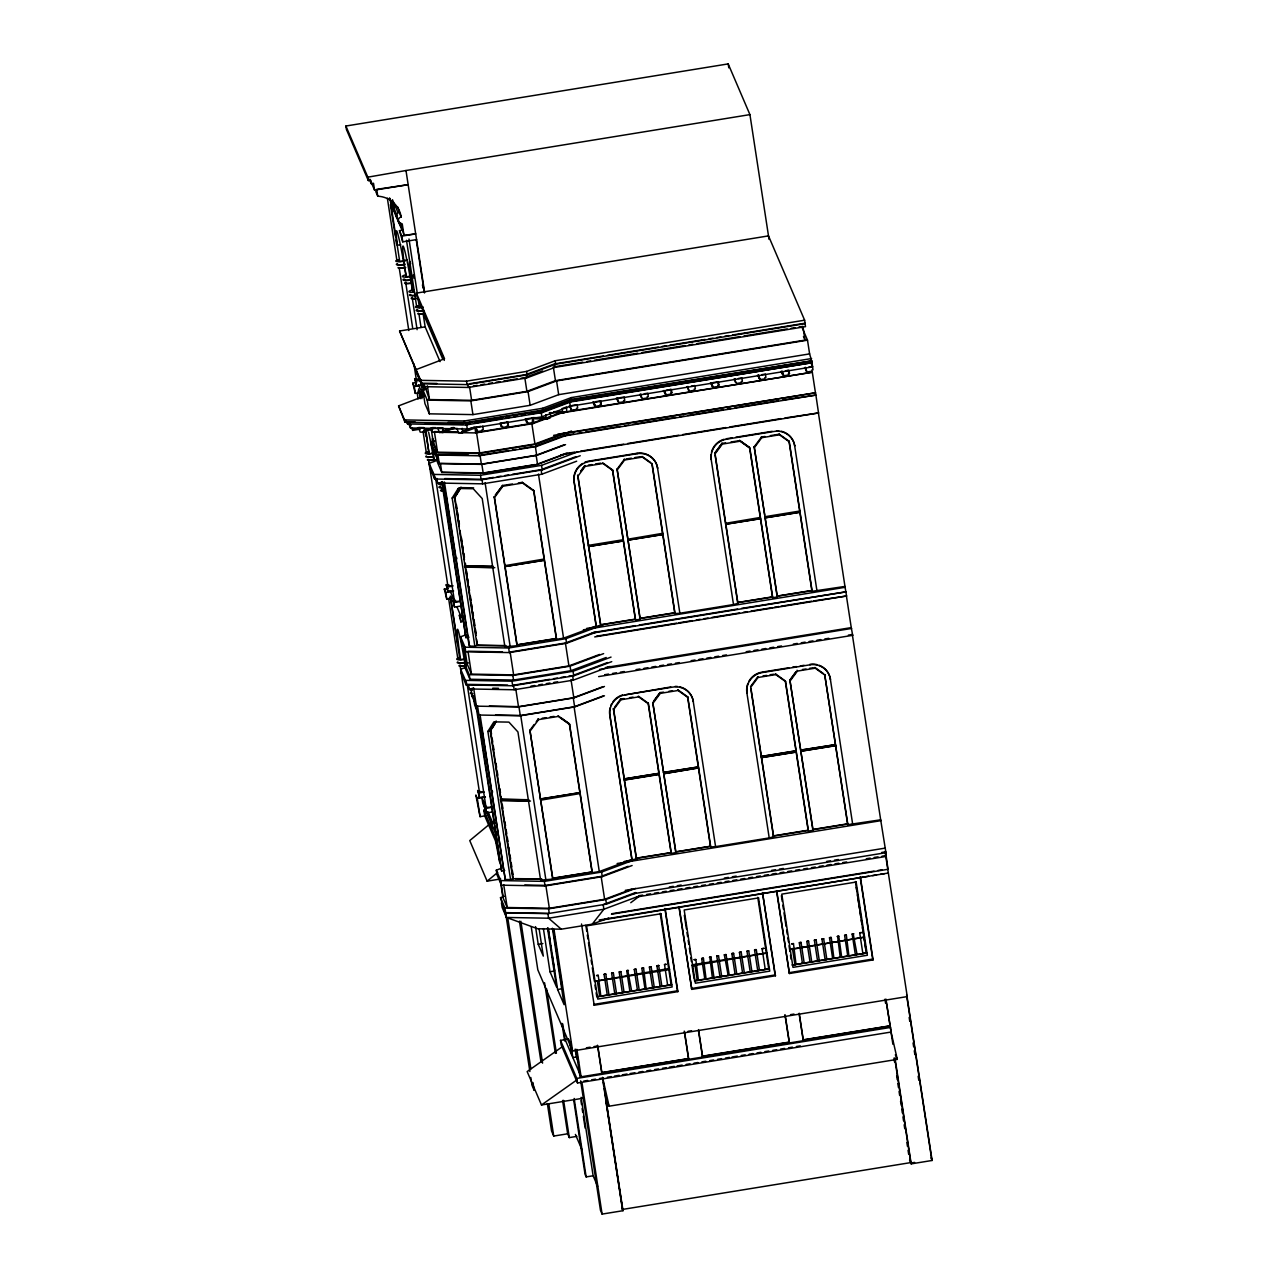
<?xml version="1.0" encoding="UTF-8"?>
<svg xmlns="http://www.w3.org/2000/svg" width="1278" height="1278" viewBox="0 0 1278 1278"><rect width="100%" height="100%" fill="white"/><g stroke="black" fill="none" stroke-linecap="round" stroke-linejoin="round"><path stroke-width="1.5" d="M598.232 975.37L596.506 975.593L598.248 975.322L600.82 996.169L599.67 996.153L597.385 981.312M607.258 995.003L604.063 974.379L604.861 974.076L605.804 974.092L608.951 994.683L607.226 994.923L608.951 994.683M611.619 973.149L613.36 972.862L616.507 993.453L615.708 993.757L614.766 993.741L611.619 973.149L613.36 972.862M622.322 992.511L619.159 971.919L619.974 971.615L620.9 971.631L624.063 992.223L622.402 992.415L624.063 992.223M614.766 993.741L616.507 993.453M629.878 991.233L626.715 970.689L627.754 970.353L631.62 990.993L629.878 991.233L631.62 990.993M628.456 970.449L626.715 970.689M634.271 969.459L636.013 969.187L639.16 989.779L638.361 990.067L637.434 990.003L634.271 969.459L636.013 969.187M641.875 968.277L643.569 967.957L646.141 988.805L644.991 988.789L641.828 968.229L643.569 967.957M639.16 989.811L637.466 990.099M649.432 967.047L651.125 966.727L654.272 987.319L653.473 987.622L652.547 987.559L649.384 967.015L651.125 966.727M656.924 965.785L658.665 965.497L656.924 965.785L660.087 986.376L661.014 986.392L661.828 986.089L658.665 965.497M664.48 964.555L666.221 964.267L664.528 964.586L667.627 985.146L669.225 984.795M695.839 959.506L694.13 959.698L695.839 959.506L698.427 980.306L697.261 980.338L694.992 965.465M706.558 978.82L704.817 979.108L701.67 958.516L702.469 958.212L703.411 958.228L706.063 978.756M697.261 980.338L699.002 980.05M703.411 958.228L701.718 958.548M714.035 977.686L712.373 977.878L709.801 957.03L710.967 956.998L713.971 977.526M710.967 956.998L709.37 957.35M716.766 956.056L718.524 955.768L721.671 976.36L720.856 976.664L719.929 976.6L716.766 956.056L718.524 955.768M724.322 954.826L726.064 954.554L729.227 975.146L728.188 975.465L724.322 954.826L726.064 954.586M735.074 974.235L731.879 953.596L732.677 953.308L733.62 953.324L736.767 973.916L735.042 974.155L736.767 973.916M739.435 952.382L741.176 952.094L744.323 972.686L743.524 972.989L742.582 972.973L739.435 952.382L741.176 952.094M747.039 951.183L748.732 950.864L751.879 971.456L751.081 971.759L750.154 971.695L746.991 951.151L748.716 950.912M742.582 972.973L744.323 972.686M757.694 970.465L754.531 949.921L755.346 949.618L756.288 949.634L759.436 970.226L757.694 970.465L759.436 970.226M756.272 949.682L754.691 949.985M762.087 948.691L763.829 948.404L762.087 948.691L765.234 969.283L766.992 968.996L765.25 969.235M793.462 943.595L791.737 943.835L793.462 943.595L796.034 964.443L794.916 964.507L792.424 948.452M799.421 942.717L801.018 942.365L804.166 962.957L803.367 963.261L802.424 963.245L799.277 942.653L801.002 942.413M794.868 964.475L796.609 964.187M810.028 962.046L806.833 941.423L807.632 941.119L808.575 941.135L811.722 961.727L809.996 961.967L811.722 961.727M802.424 963.245L804.166 962.957M814.374 940.193L816.131 939.905L819.278 960.497L818.463 960.8L817.537 960.784L814.374 940.193L816.115 939.953M821.978 939.01L823.671 938.691L826.834 959.283L826.019 959.57L825.093 959.522L821.93 938.963L823.671 938.723M817.537 960.784L819.278 960.497M834.374 958.053L832.633 958.34L829.486 937.748L830.285 937.445L831.227 937.461L833.879 957.989M831.211 937.509L829.534 937.78M826.818 959.331L825.173 959.458M841.851 956.918L840.189 957.11L837.617 936.263L838.783 936.231L841.627 956.759M838.783 936.231L837.09 936.55M844.742 935.352L846.34 935.001L848.911 955.848L847.745 955.88L844.598 935.288L846.34 935.001M855.349 954.682L852.138 934.058L853.177 933.723L857.043 954.362L855.669 954.442M859.695 932.828L861.436 932.541L859.695 932.828L862.842 953.42L864.599 953.148L862.842 953.42M469.026 637.179L465.927 637.674L442.523 481.598L446.326 496.679L468.994 644.847L469.537 646.109L474.857 646.205L452.172 498.037L458.211 488.468L461.23 487.333M460.863 487.477L454.824 497.046L459.329 526.472M460.224 488.931L455.208 496.902L452.172 498.037M504.73 870.558L501.631 871.053L478.244 714.977L482.03 730.058L505.257 879.488L510.561 879.583L487.892 731.415L493.915 721.846L508.932 722.118L517.941 731.959L540.61 880.127L552.895 879.088L529.859 730.073M496.184 721L490.161 730.569L500.672 799.229L528.836 799.74M495.56 722.453L490.544 730.425L513.213 878.593M491.918 728.684L494.937 723.907M512.462 483.995L502.558 485.496L495.241 495.385L502.605 485.608M458.211 488.468L473.227 488.739L482.221 498.58L504.89 646.748L517.191 645.709L494.506 497.541L502.877 486.231L522.59 483.036L533.932 491.135L556.601 639.304L563.566 638.169L596.538 625.869M580.739 471.215L584.877 465.655L580.787 471.326M582.528 463.499A18.036 17.7 -23.2 0 0 574.03 481.455L596.203 626.396L600.852 625.645L577.976 476.135L585.18 466.39L602.976 463.499L612.737 470.48L635.613 619.99L640.262 619.239L617.034 468.882M624.335 459.345L617.114 469.09L639.99 618.6M617.386 469.729L624.607 459.984L642.387 457.093L652.163 464.074L675.04 613.584L679.864 613.248L733.492 604.542L711.143 459.185A18.036 17.7 -23.2 0 1 711.047 454.553M714.769 453.115L721.99 443.37L725.584 442.891M714.817 453.211L722.022 443.466M754.148 446.597L777.391 596.954L772.743 597.705L749.851 448.195L740.09 441.214L722.31 444.105L715.089 453.85L737.965 603.36L733.492 604.542M534.092 724.53L529.955 730.281L552.623 878.449L592.034 872.043L569.317 723.779L561.218 717.98M536.233 721.798L538.278 718.875M530.226 730.92L538.597 719.61L558.294 716.415L569.637 724.514L592.305 872.682L599.286 871.548L632.243 859.247M754.228 446.805L761.448 437.06M754.499 447.444L761.72 437.699L779.5 434.808L789.277 441.789L812.153 591.299L844.966 586.426L846.547 595.995L594.701 636.923M614.446 707.485L620.581 699.034L624.175 698.555M610.069 707.916A18.036 17.7 -23.2 0 0 609.734 714.833L631.923 859.774L636.556 859.024L613.68 709.514L620.9 699.769L638.68 696.877L648.457 703.859L671.333 853.369L675.982 852.618L652.739 702.261L663.761 773.717L698.443 767.854M653.809 700.967L659.991 692.628L663.601 692.149M653.857 701.079L660.039 692.724M653.106 703.108L660.311 693.363L678.091 690.471L687.868 697.453L710.744 846.963L715.584 846.627L769.212 837.921L746.847 692.564A18.036 17.7 -23.2 0 1 747.902 683.41M750.521 686.59L757.742 676.845M789.852 679.976L813.096 830.333L808.447 831.083L785.571 681.573L775.794 674.592L758.014 677.484L750.793 687.229L773.685 836.739L769.212 837.921M789.9 680.088L796.082 671.733L789.948 680.184L812.824 829.694L847.602 824.054L824.677 674.433L847.873 824.677L880.67 819.805L885.942 852.682L633.84 893.641M790.219 680.823L797.424 671.078L815.22 668.186L824.981 675.167M501.455 902.827L502.142 907.396L506.455 917.46L537.687 928.771L561.282 929.186L592.225 924.17L603.887 909.233L639.927 895.766L630.757 902.715M489.362 824.342L469.745 840.589L487.126 881.165L500.688 878.96M487.126 881.165L497.701 872.411M605.788 974.14L604.063 974.379M620.82 971.727L619.319 971.983M599.701 996.233L601.395 995.913M645.023 988.868L646.716 988.549M652.579 987.638L654.272 987.319M733.604 953.372L731.879 953.596M750.186 971.775L751.736 971.392M808.559 941.183L806.833 941.423M853.88 933.819L852.138 934.058M562.624 1046.49L527.159 1071.587L541.473 1104.975L583.311 1098.185M541.473 1104.975L576.937 1079.878M406.069 420.526L407.538 423.945L465.815 424.983L542.287 412.57L570.819 401.915L812.121 362.696L809.613 353.894L558.678 394.662L530.146 405.318L472.94 414.615L429.328 413.832L424.935 403.608L422.842 389.886L426.405 388.528M447.987 422.379L465.464 422.699L541.936 410.27L570.467 399.615L811.961 360.827L571.617 399.886L543.086 410.542L464.697 423.274L404.934 422.203L398.576 405.877L425.254 395.717M440.063 361.642L425.143 326.849L399.583 331.002L420.702 380.349L466.518 381.163L526.616 371.403L555.147 360.747L804.629 320.203L805.156 323.638L555.674 364.182L527.143 374.837L467.045 384.598L421.229 383.783L416.612 373.032L416.101 369.598L444.552 358.767L416.404 293.093L768.493 235.887L804.629 320.203M469.761 383.704L525.993 374.566L554.524 363.911L603.44 355.971M526.584 376.93L542.639 370.939M422.523 383.192L424.008 386.659L468.339 387.458L526.52 378L555.051 367.345L805.507 326.641L804.98 323.222L732.582 334.98M424.631 385.748L429.472 399.551L471.614 400.318L526.903 391.324L555.435 380.668L805.012 340.124L802.904 326.385L798.974 327.024M422.842 389.886L427.219 400.11L470.831 400.893L528.054 391.595L556.585 380.94L807.504 340.172L809.613 353.894M423.561 431.021L424.44 431.037L423.913 427.619L418.609 427.523L420.19 432.108L423.737 432.172L423.561 431.021L432.22 427.795M424.44 431.037L433.098 427.81M423.737 432.172L435.862 427.651L432.315 427.587M439.344 432.459L442.875 432.523L443.067 427.954L437.747 427.858L439.344 432.459L446.262 429.871M442.699 431.373L453.099 427.491M443.594 431.389L453.978 427.507M442.875 432.523L455 427.986L451.454 427.922M565.547 444.632L536.712 455.399L481.423 464.377L439.281 463.626L431.165 444.616L430.814 442.332L434.552 440.942M462.029 432.859L461.853 431.724L473.978 427.187L474.154 428.338L462.029 432.859L458.482 432.795L456.901 428.21M461.853 431.724L474.857 427.203L477.652 431.549L482.301 430.782L482.125 429.648L483.276 429.456L482.764 426.021M398.576 405.877L404.583 419.919L464.345 420.989L542.735 408.257L571.266 397.602L811.61 358.543M542.926 411.628L569.668 401.643L812.121 362.696M532.367 421.484L533.517 421.293L532.83 417.618L547 417.874L547.176 419.024L533.006 418.769L532.83 417.618M408.337 422.954L410.494 427.97L467.301 428.993L541.84 416.868L570.371 406.212L812.648 366.85L811.083 363.208M544.428 418.657L531.808 423.369L534.955 443.961L479.665 452.939L437.523 452.188L433.226 442.124M532.079 417.906L547 417.874M548.022 417.299L563.374 411.772L563.55 412.906L549.38 412.65M430.638 428.673L432.124 432.14L475.736 432.922L532.942 423.625L562.783 412.49M547.176 419.024L550.211 417.89L550.035 416.756M563.55 412.906L566.585 411.772L566.649 406.915L562.096 408.609L562.624 412.043L553.757 411.883M580.244 455.735L542.239 469.921L481.183 479.841L434.632 479.01L429.871 467.908L429.168 463.323L438.226 459.952M534.955 443.961L563.79 433.178M430.814 442.332L435.287 452.731L478.883 453.514L536.105 444.217L571.538 430.99M564.141 435.478L535.306 446.246L536.712 455.399M435.287 452.731L435.622 455.016L479.234 455.799L536.456 446.517L566.298 435.367M567.368 453.275L537.543 464.409L483.212 473.243L441.805 472.493L440.399 463.339L481.806 464.09L536.137 455.256L564.093 444.824M536.968 464.281L566.266 453.339M429.168 463.323L433.929 474.426L480.48 475.272L541.537 465.352L577.736 451.837M542.926 468.978L575.979 456.629M434.504 475.863L437.587 483.036L482.653 483.835L541.792 474.234L576.682 461.198M494.794 567.672L464.761 567.128L464.585 565.994L465.336 565.707L476.007 635.422M596.395 632.131L566.553 643.281L509.347 652.579L465.735 651.796L461.278 641.396L460.575 636.811L466.182 634.719M474.857 646.205L477.876 645.071M606.203 657.499L570.755 670.742L513.548 680.04L469.937 679.257L465.48 668.841L464.777 664.272L468.515 662.883M611.747 661.653L573.742 675.838L512.686 685.775L466.151 684.928L461.39 673.826L460.687 669.257L466.119 667.228M460.575 636.811L465.032 647.211L508.644 647.994L565.866 638.696L603.168 624.766M599.558 654.448L568.918 665.902L513.628 674.88L510.13 652.004L565.419 643.01L594.254 632.243M464.777 664.272L469.234 674.672L512.845 675.455L570.068 666.157L603.631 653.617M460.687 669.257L465.448 680.359L511.983 681.19L573.055 671.269L611.044 657.084M574.445 674.896L607.497 662.547M465.256 679.992L469.09 688.954L514.171 689.769L573.311 680.152L610.021 666.445M489.346 706.095L518.916 706.622L573.247 697.788L603.072 686.653M470.959 688.778L472.077 696.095L476.39 706.159L518.533 706.91L573.822 697.932L604.462 686.478M487.892 731.415L490.928 730.281L491.519 734.179M495.529 715.025L520.721 715.488L574.078 706.814L603.376 695.871M473.275 695.999L474.681 705.152L478.915 715.025L520.322 715.776L574.653 706.942L604.478 695.807M530.514 801.05L500.465 800.507L501.056 799.085M632.115 865.51L602.273 876.66L545.067 885.958L501.455 885.175L496.998 874.775L496.295 870.19L501.887 868.097M510.561 879.583L513.596 878.449M635.629 892.539L603.184 904.648L603.887 909.233L548.597 918.211L506.455 917.46L500.497 897.651L504.219 896.261M496.295 870.19L500.752 880.59L544.364 881.373L601.571 872.075L638.872 858.145M602.928 875.718L628.169 866.292M499.97 878.385L502.893 897.444L507.206 907.508L549.348 908.259L604.622 899.281L631.667 889.168M500.497 897.651L504.954 908.051L548.566 908.834L605.772 899.536L635.613 888.402M505.753 912.875L547.895 913.626L606.475 904.121L636.316 892.971M592.225 924.17L608.743 918.003M418.289 390.301L419.583 391.787L420.478 397.57M402.985 230.056L399.487 230.631L401.851 236.126L415.797 233.858L403.992 235.328L402.235 223.874A3.53 3.467 -23.2 0 1 398.225 221.014A3.53 3.467 -23.2 0 1 401.196 217.02A25.304 24.825 -23.2 0 0 377.761 196.205L376.706 189.336L408.257 184.655L374.566 190.134L373.511 183.281L371.195 183.649L370.668 180.214L368.336 180.597L346.418 129.461L345.891 126.027L728.188 63.9L749.93 114.621L769.021 239.321M424.663 292.63L405.989 170.517L749.93 114.621M345.891 126.027L367.824 177.163L405.989 170.517M391.787 201.908L390.621 202.1L401.611 227.74M392.138 204.192L390.972 204.384L401.963 230.024M399.487 230.631L402.73 241.846L416.66 239.577M400.717 244.689L397.218 245.248L396.26 235.136A44.794 2.141 80.8 0 1 402.442 255.552L406.244 276.799L411.484 275.952M406.244 276.799L403.752 260.456L407.235 259.897M404.95 260.744L399.726 261.591L390.03 198.601M422.954 307.087L419.472 307.663L417.874 297.63M421.98 384.822L416.404 385.732L414.615 378.623L415.701 381.148L421.277 380.253M421.117 392.458L415.302 393.4L412.81 383.144L416.676 382.521M412.81 383.144L414.264 386.531L421.996 385.269M607.354 355.332L658.234 347.057M662.148 346.434L666.046 345.795M669.96 345.156L705.184 339.437M709.098 338.798L713.012 338.159M716.926 337.52L720.84 336.881M724.754 336.258L728.668 335.619M582.816 362.153L553.326 366.946L555.435 380.668M586.746 361.514L590.676 360.875M594.605 360.236L637.834 353.207M641.764 352.584L684.992 345.555M688.922 344.916L692.852 344.277M696.782 343.638L740.026 336.609M743.956 335.97L787.184 328.941M791.114 328.302L795.044 327.663M473.323 385.972L477.141 385.349M480.959 384.726L484.761 384.103M488.579 383.496L492.397 382.873M496.199 382.25L500.017 381.627M503.836 381.004L517.175 378.847M520.993 378.224L524.795 377.601L526.903 391.324M420.015 428.018L412.666 429.44M420.095 428.242L412.379 429.536L412.746 430.382L420.19 429.168M571.937 405.509L577.161 404.663L577.688 408.097L576.522 408.289L576.697 409.423L572.049 410.174L569.269 405.845M595.468 401.691L600.692 400.845L601.219 404.263L600.053 404.455L600.229 405.605L595.58 406.356L594.142 402.969M618.999 397.857L624.223 397.011L624.75 400.445L623.584 400.637L623.76 401.787L619.111 402.538L616.331 398.193L617.498 398.017L617.657 399.151M641.013 394.183L639.863 394.375L642.642 398.704L647.291 397.953L647.115 396.819L648.281 396.627L647.754 393.193L644.272 393.752M666.062 390.221L671.285 389.375L671.813 392.793L670.646 392.985L670.822 394.135L666.173 394.886L664.72 391.499M691.334 386.116L694.817 385.541L695.344 388.975L694.178 389.167L694.353 390.301L689.705 391.068L686.909 386.723L688.075 386.531L688.251 387.681M711.606 382.713L710.44 382.905L713.236 387.234L717.885 386.483L717.709 385.349L718.875 385.157L718.348 381.723L713.108 382.569M738.38 378.464L741.879 377.905L742.39 381.323L741.24 381.515L741.416 382.665L736.767 383.416L733.971 379.087L735.138 378.895L735.313 380.029M758.669 375.061L757.503 375.253L760.298 379.598L764.947 378.831L764.771 377.697L765.921 377.505L765.394 374.071L761.912 374.646M785.443 370.812L788.925 370.253L789.453 373.687L788.302 373.863L788.462 375.013L783.829 375.764L782.2 371.243L781.034 371.435L783.829 375.764M805.731 367.425L804.565 367.617L807.345 371.946L811.993 371.195L811.818 370.045L812.984 369.853L811.945 362.265M808.974 366.994L812.457 366.419M470.528 423.769L466.598 424.408L467.301 428.993M474.442 423.13L501.919 418.673M505.832 418.034L509.762 417.395M513.676 416.756L517.606 416.117M521.52 415.478L525.45 414.855M529.38 414.216L541.137 412.299L541.84 416.868M592.8 402.027L595.58 406.356M663.394 390.557L666.173 394.886M560.387 412.698L812.409 372.202L558.342 413.481M481.007 426.309L475.783 427.156L476.311 430.59M501.423 426.501L502.589 426.309L502.765 427.459L507.414 426.708L507.238 425.558L508.404 425.366L507.877 421.948L500.912 423.066L501.423 426.501L499.986 423.13M533.517 421.293L532.99 417.858L525.098 419.04L527.894 423.385L532.543 422.619M529.891 423.673L476.518 432.347L479.665 452.939M432.619 453.211L429.136 453.786A37.717 1.805 80.8 0 1 426.021 429.871M557.639 434.248L815.556 392.793L818.527 412.954L560.802 454.84M553.63 435.351L815.556 392.793M563.902 435.574L573.726 433.977M577.672 433.338L581.602 432.699M585.532 432.06L620.948 426.309M624.894 425.67L628.824 425.031M632.754 424.392L676.046 417.347M679.976 416.708L683.906 416.069M687.852 415.43L723.268 409.679M727.198 409.04L731.128 408.401M735.074 407.762L778.35 400.733M782.28 400.094L815.907 395.078L563.822 436.038M508.612 450.575L480.017 455.224L481.423 464.377M512.43 449.968L516.248 449.345M520.05 448.722L533.405 446.549M564.812 453.738L574.637 452.14M580.531 451.182L623.776 444.153M627.706 443.514L678.81 435.207M682.74 434.568L725.984 427.555M729.914 426.916L781.002 418.609M784.948 417.97L818.527 412.954M535.051 464.585L483.595 472.956L442.923 472.221M584.621 462.396A18.036 17.7 -23.2 0 1 589.126 461.054L637.035 453.275A18.036 17.7 -23.2 0 1 657.515 467.892L657.691 468.323A18.036 17.7 -23.2 0 0 637.227 453.69L637.035 453.275M726.255 438.769L731.99 437.843M735.824 437.22L772.231 431.309M586.65 628.409L596.379 626.827L574.205 481.886A18.036 17.7 -23.2 0 1 589.318 461.486L637.227 453.69M444.728 478.595L481.966 479.266L493.404 477.413M497.222 476.79L501.04 476.167M504.842 475.544L508.66 474.921M512.478 474.314L541.089 469.649L541.792 474.234M588.423 465.064L592.034 464.601M595.532 463.914L600.916 463.147M626.06 458.962L631.444 458.195M634.958 457.508L640.342 456.741M730.92 442.028L739.818 440.591L749.547 447.46L772.471 597.082L737.646 602.625L715.073 455.048M765.011 436.485L761.4 436.964L761.72 437.699M770.346 435.622L779.229 434.185L789.005 441.166L811.881 590.676L777.072 596.219M518.325 482.94L522.319 482.397M588.375 545.386L623.137 539.747M777.12 596.315L764.899 516.711L799.677 511.056M623.36 540.993L588.535 546.537L623.313 540.882M760.474 518.708L725.664 524.252L760.426 518.612M799.884 512.302L765.075 517.846L799.852 512.206M544.332 560.307L504.874 566.601L544.284 560.195M453.482 590.74L447.907 591.65L446.118 584.541L447.204 587.081L452.779 586.171M452.62 598.376L446.821 599.318L444.313 589.078L448.195 588.439M444.313 589.078L445.766 592.449L453.514 591.203M460.096 606.171L454.521 607.082L452.731 599.973L453.818 602.497L459.393 601.603M460.352 617.721L461.038 622.29L459.249 615.181L460.352 617.721L464.058 617.114M600.852 625.645L600.484 624.798L635.262 619.143L635.613 619.99M640.262 619.239L639.911 618.392L674.672 612.737L675.04 613.584M600.532 624.91L635.342 619.351L612.418 469.745L612.737 470.48M639.958 618.504L674.768 612.945L651.844 463.339L652.163 464.074M583.375 629.83L845.317 587.273M518.788 644.543L556.234 638.457L556.601 639.304M593.998 632.354L635.326 625.629M639.256 624.99L737.63 609.015M741.559 608.376L846.02 591.842L591.954 633.137M516.871 644.975L556.329 638.665L533.613 490.401L522.271 482.285L522.59 483.036M596.554 636.172L676.621 623.169M678.586 622.849L692.356 620.613M696.286 619.974L700.216 619.319M704.146 618.68L708.092 618.041M712.022 617.402L739.547 612.929M743.413 612.306L747.279 611.683M751.144 611.06L772.391 607.593M774.324 607.29L778.973 606.523M780.89 606.219L811.802 601.187M813.735 600.884L846.547 595.995M464.138 659.144L460.639 659.704A37.717 1.805 80.8 0 1 457.796 629.559A37.717 1.805 80.8 0 1 465.847 669.368M605.58 667.531L851.26 627.61L852.682 635.326L598.615 676.605M599.526 669.416L851.627 628.456M549.716 679.305L513.468 685.184L514.171 689.769M553.534 678.682L557.352 678.059M561.154 677.436L564.972 676.813M568.79 676.206L572.608 675.583L573.311 680.152M530.977 686.126L534.795 685.503M538.613 684.896L542.415 684.273M546.233 683.65L550.051 683.027M553.853 682.404L557.671 681.797M604.67 674.72L608.6 674.081M612.529 673.442L616.459 672.803M620.389 672.164L624.319 671.525M636.109 669.608L640.054 668.969M643.984 668.33L647.914 667.691M651.844 667.052L655.774 666.413M659.704 665.774L663.633 665.135M667.563 664.496L671.493 663.857M675.423 663.218L679.353 662.579M691.142 660.662L695.072 660.023M699.002 659.384L702.948 658.745M706.878 658.106L710.808 657.467M714.737 656.828L718.667 656.189M722.597 655.55L726.527 654.911M746.176 651.716L750.106 651.077M754.036 650.438L757.966 649.799M761.896 649.16L765.841 648.521M769.771 647.882L773.701 647.243M777.631 646.604L781.561 645.965M793.35 644.064L797.28 643.425M801.21 642.786L805.14 642.147M809.07 641.508L813 640.869M816.93 640.23L820.859 639.591M824.805 638.952L828.735 638.313M848.384 635.118L852.314 634.479L852.682 635.326M670.838 686.957L625.022 694.865A18.036 17.7 -23.2 0 0 609.925 715.265L632.099 860.206L624.303 861.468M748.892 681.302A18.036 17.7 -23.2 0 1 761.96 672.148L788.782 667.787M792.616 667.18L796.45 666.557M800.284 665.934L804.118 665.311M625.022 694.865L672.931 687.069A18.036 17.7 -23.2 0 1 693.395 701.702L693.219 701.271A18.036 17.7 -23.2 0 0 679.768 686.877M746.847 692.564L747.039 692.98A18.036 17.7 -23.2 0 1 762.135 672.579L810.044 664.8A18.036 17.7 -23.2 0 1 830.508 679.417L830.333 678.985A18.036 17.7 -23.2 0 0 819.118 665.263M629.511 697.692L633.073 697.117M668.937 691.286L672.5 690.711M763.03 675.886L766.64 675.407M770.139 674.72L773.749 674.257M802.456 669.48L806.051 669.001M809.565 668.314L813.159 667.851M542.223 718.236L546.201 717.693M550.099 716.958L554.093 716.415M485.001 796.673L479.426 797.584L477.637 790.459L478.723 792.999L484.298 792.088M485.896 815.731L480.081 816.674L475.831 794.996L477.285 798.383L485.416 797.057M663.49 772.359L698.363 766.928L663.586 772.583M800.619 750.09L835.477 744.643L800.651 750.186M659.017 774.26L624.255 779.915L636.284 858.385L671.062 852.73L648.09 703.012L648.457 703.859M698.491 767.966L663.761 773.717M835.604 745.681L800.795 751.224L835.556 745.585M624.351 780.123L659.113 774.484M540.45 798.942L579.924 792.648L540.498 799.054M491.615 812.089L486.039 813L484.25 805.891L485.336 808.431L490.912 807.52M495.576 841.068L499.826 862.746L497.03 844.454L484.729 815.923L483.851 810.204L486.183 809.821M491.854 823.639L492.557 828.224L490.768 821.115L491.854 823.639L495.576 823.032M671.014 852.634L636.204 858.177L636.556 859.024M675.663 851.883L710.44 846.228L687.548 696.718M710.472 846.34L675.711 851.979L663.969 775.474M617.13 863.529L881.037 820.652M592.002 871.947L552.527 878.242L552.895 879.088M524.779 884.999L545.834 885.382L601.123 876.389L604.622 899.281M625.261 890.351L885.239 848.113M669.384 886.964L673.314 886.325M677.244 885.686L681.174 885.047M724.402 878.034L728.332 877.395M732.278 876.756L736.208 876.117M771.577 870.366L775.506 869.727M779.436 869.088L783.366 868.449M826.61 861.42L830.54 860.781M834.47 860.142L838.4 859.503M881.644 852.474L885.574 851.835L885.942 852.682M638.792 895.718L642.706 895.095M646.636 894.456L650.566 893.817M654.48 893.178L658.41 892.539M662.323 891.9L666.253 891.261M670.167 890.622L674.097 889.983M678.011 889.344L681.941 888.721M685.855 888.082L689.785 887.443M693.714 886.804L697.628 886.165M701.558 885.526L705.472 884.887M709.402 884.248L713.316 883.609M717.246 882.97L721.159 882.347M725.089 881.708L729.003 881.069M732.933 880.43L736.847 879.791M740.777 879.152L744.707 878.513M748.62 877.874L752.55 877.235M756.464 876.596L760.394 875.973M764.308 875.334L768.238 874.695M772.152 874.056L776.081 873.417M779.995 872.778L783.925 872.139M787.855 871.5L791.769 870.861M795.699 870.222L799.613 869.599M803.542 868.96L807.456 868.321M811.386 867.682L815.3 867.043M819.23 866.404L823.144 865.765M827.074 865.126L831.004 864.487M834.917 863.848L838.847 863.225M842.761 862.586L846.691 861.947M866.292 858.752L870.222 858.113M874.152 857.474L878.066 856.851M881.996 856.212L885.91 855.573L886.277 856.42L636.668 896.98M611.938 913.706L874.04 871.117M877.986 870.478L881.916 869.839M611.475 914.233L888.018 869.296L885.574 851.835M599.094 920.032L868.673 876.229M872.602 875.59L876.532 874.951M880.478 874.312L884.408 873.673M600.82 920.208L888.354 873.034M535.514 926.614L538.214 944.266L542.862 943.515M543.39 928.595L550.003 971.743L554.636 970.976L551.936 953.34M669.241 968.468L594.973 981.328L669.432 969.619L669.257 968.468L669.432 969.619M692.484 964.778L766.944 952.989L692.676 965.848L692.5 964.746L692.644 965.785M790.187 949.602L864.551 937.125L790.139 949.298M548.294 928.691L557.607 989.491L562.256 988.741M694.337 980.785L769.404 968.836L695.024 980.913M677.851 991.648L677.484 990.801L593.823 1004.396L594.19 1005.243L677.851 991.648L665.247 909.281M691.43 988.533L775.091 974.938L775.458 975.785L691.797 989.38L679.129 908.131M789.037 972.686L872.698 959.075L873.066 959.922L789.405 973.516L776.736 892.268M885.958 1000.355L891.245 1032.017L577.512 1082.993L561.202 1044.957L560.499 1040.372L568.247 1039.126M586.394 1047.816L590.196 1047.193M593.998 1046.586L597.8 1045.963L602.002 1073.424L601.65 1072.577L688.459 1058.583M688.059 1031.298L691.542 1030.739M790.507 1014.652L793.989 1014.077M531.217 926.662L537.814 969.81L572.608 1050.963L907.252 996.584L885.047 851.452M577.496 1056.826L572.848 1057.593L570.451 1041.905M889.871 1025.851L803.063 1039.845L803.415 1040.691L799.213 1013.23M889.903 1025.962L803.143 1040.052L799.245 1014.556M562.751 1023.934L565.148 1039.621L581.091 1076.811L890.175 1026.585M560.499 1040.372L576.809 1078.424L890.542 1027.432M583.758 1081.076L587.688 1080.437M591.634 1079.798L595.564 1079.159M599.51 1078.52L603.44 1077.881M607.385 1077.242L611.315 1076.603M614.462 1076.092L619.191 1075.309M622.306 1074.814L627.067 1074.031M630.15 1073.536L634.942 1072.753M638.888 1072.114L642.818 1071.475M646.764 1070.836L650.694 1070.197M654.64 1069.558L658.569 1068.919M662.515 1068.28L666.445 1067.641M669.352 1067.162L674.321 1066.363M677.196 1065.884L682.196 1065.085M686.126 1064.446L690.072 1063.791M694.002 1063.152L697.948 1062.513M701.878 1061.874L705.823 1061.235M709.753 1060.596L713.699 1059.957M717.629 1059.318L721.575 1058.679M725.505 1058.04L729.45 1057.401M732.086 1056.97L737.326 1056.123M741.256 1055.484L745.202 1054.845M749.132 1054.206L753.077 1053.567M757.007 1052.928L760.937 1052.289M764.883 1051.634L768.813 1050.995M772.759 1050.356L776.689 1049.717M780.634 1049.078L784.564 1048.439M788.51 1047.8L792.44 1047.161M796.386 1046.522L800.316 1045.883M605.852 1098.585L609.111 1106.189L897.3 1059.366L890.878 1031.17L891.245 1032.017M547.351 1103.537L551.553 1130.982L553.725 1136.062L567.496 1133.826M562.576 1100.454L567.672 1133.794L569.301 1137.596L576.905 1136.366M573.662 1099.847L585.068 1174.37L586.155 1176.91L593.12 1175.776L597.641 1186.319M910.639 1162.613L622.466 1209.435L605.66 1099.607M914.633 1162.405L910.831 1163.028L894.744 1058.663M580.659 1080.853L600.468 1210.298L602.098 1214.1L623.009 1210.697L602.609 1077.338M909.553 1160.073L911.182 1163.875L932.109 1160.472L906.901 995.738M419.376 307.439L418.721 307.455A5.879 1.118 -8.7 0 1 418.082 305.953M419.583 391.787L418.928 391.803A5.879 1.118 -8.7 0 1 417.922 391.723M429.041 453.562L428.386 453.578A5.879 1.118 -8.7 0 1 427.747 452.077L429.041 453.562L425.494 430.398M457.955 658.713A5.879 1.118 -8.7 0 0 459.904 659.496L450.447 597.721A5.879 1.118 -8.7 0 1 449.425 597.657M436.964 383.464L423.481 383.224L424.008 386.659M554.524 411.612L563.374 411.772M414.967 421.788L407.187 421.66L407.538 423.945M425.462 423.673L462.684 424.344M457.364 431.996L434.376 431.597L437.523 452.188M468.531 455.016L437.875 454.473L439.281 463.626M473.627 487.861L460.479 487.621L454.457 497.19L464.952 565.85L493.132 566.362M464.585 565.994L492.749 566.489M493.308 567.496L465.128 567.001L477.125 645.358L505.289 645.869M477.509 645.214L506.056 645.582M502.462 651.86L467.988 651.237L471.486 674.113L513.628 674.88M507.59 685.088L468.387 684.385L469.09 688.954M492.749 688.187L498.5 688.299M500.289 799.373L528.453 799.868M529.012 800.875L500.848 800.379L512.829 878.737L541.009 879.248M515.098 878.625L541.76 878.96M739.818 440.591L749.579 447.572M642.115 456.454L650.486 462.444M602.705 462.86L612.466 469.841M823.32 673.538L814.901 667.451L815.22 668.186M775.474 673.857L785.299 680.95M687.596 696.814L677.787 689.737L678.091 690.471M648.186 703.219L638.361 696.143L638.68 696.877M558.023 715.776L569.365 723.875M561.282 929.186L548.597 918.211L547.895 913.626M802.057 327.424L807.504 340.172M803.463 336.513L805.012 340.124M788.015 370.3L789.453 373.687M781.162 431.213A18.036 17.7 -23.2 0 1 794.628 445.607L794.804 446.038A18.036 17.7 -23.2 0 0 774.34 431.421L726.431 439.201A18.036 17.7 -23.2 0 0 711.319 459.601L711.143 459.185M788.909 440.942L789.277 441.789M758.844 376.211L760.298 379.598M779.133 433.961L779.5 434.808M812.153 591.299L811.786 590.468L777.024 596.107L777.391 596.954M717.421 381.771L718.875 385.157M739.722 440.367L740.09 441.214M711.782 383.863L713.236 387.234M760.25 517.462L725.569 523.325M721.942 443.258L722.31 444.105M810.044 664.8L809.869 664.368A18.036 17.7 -23.2 0 1 816.882 664.592M772.743 597.705L772.375 596.858L737.598 602.513L737.965 603.36M797.073 670.231L797.424 671.078M670.359 389.423L671.813 392.793M847.873 824.677L847.506 823.847L812.728 829.486L813.096 830.333M785.203 680.727L785.571 681.573M775.442 673.746L775.794 674.592M906.533 994.891L907.252 996.584M757.646 676.637L758.014 677.484M808.447 831.083L808.079 830.237L773.318 835.892L773.685 836.739M895.335 1054.797L897.3 1059.366M931.023 1157.932L932.109 1160.472M662.547 533.341L627.881 539.204M599.765 400.893L601.219 404.263M624.239 459.137L624.607 459.984M687.516 696.606L687.868 697.453M584.829 465.543L585.18 466.39M792.632 965.066L867.011 952.973L791.993 965.018M577.608 475.288L577.976 476.135M659.959 692.516L660.311 693.363M768.701 968.692L757.758 897.3M710.392 846.116L710.744 846.963M526.44 419.999L527.894 423.385M506.951 421.996L508.404 425.366M533.565 490.289L533.932 491.135M620.533 698.922L620.9 699.769M675.615 851.771L675.982 852.618M613.328 708.667L613.68 709.514M397.714 206.94A25.304 24.825 -23.2 0 1 399.199 212.372L401.196 217.02M392.442 199.688L397.746 212.036M670.966 852.522L671.333 853.369M392.57 203.745L394.135 207.403M389.471 197.898L397.075 215.631M400.11 222.723L401.627 226.27M544.109 559.061L504.794 565.675M403.992 235.328L400.829 223.043M502.51 485.384L502.877 486.231M375.764 191.556L377.761 196.205M369.869 179.176L374.566 190.134M476.199 428.162L477.652 431.549M369.63 180.006L371.195 183.649M624.175 778.989L658.937 773.334L624.127 778.877L613.36 708.763M444.297 360.38L416.932 296.528L416.404 293.093M442.667 358.91L423.034 313.126L425.143 326.849M398.912 259.706L398.976 261.383A5.879 1.118 -8.7 0 1 398.337 259.881M494.155 496.695L494.506 497.541M569.269 723.668L569.637 724.514M421.532 382.234L424.679 389.55M424.248 390.014L399.583 331.002M418.497 384.806L422.315 393.736M422.315 396.579L421.229 394.039L421.932 398.624M671.094 984.555L660.199 913.259M436.437 451.118L433.561 444.409L431.501 430.894M516.823 644.863L517.191 645.709M580.004 793.574L540.674 800.188M441.805 472.493L437.571 462.62L436.165 453.466M688.411 1058.472L688.762 1059.318L684.561 1031.857M441.453 482.525L442.188 484.218M538.23 718.763L538.597 719.61M412.123 428.178L412.746 430.382M410.43 424.967L410.781 425.814L410.605 424.663M591.954 871.836L592.305 872.682M450 590.74L453.834 599.654M456.885 606.794L460.719 615.724M463.003 621.076L464.537 624.638M451.102 597.705L450.383 596.043L456.581 636.588M465.927 637.674L441.757 482.062M471.486 674.113L467.173 664.065L464.841 648.809M597.417 996.776L671.797 984.699L596.778 996.744L596.139 992.782M485.736 806.514L481.934 797.616L482.796 803.335L496.519 835.365M488.02 811.849L491.838 820.748M486.934 811.61L491.519 822.281M494.554 829.39L496.854 834.726M483.851 810.204L497.573 842.218M538.214 944.266L543.294 956.104L539.092 928.643M550.003 971.743L556.521 986.951L547.511 928.116M557.607 989.491L564.125 1004.7L552.415 928.227M501.631 871.053L475.879 705.041M576.921 1056.922L578.391 1060.357M568.63 1039.062L570.835 1044.206M578.535 1062.162L576.33 1057.018L575.132 1049.174M621.923 1208.157L623.009 1210.697M575.404 1134.433L582.209 1150.296M790.092 948.835L790.283 949.953M602.705 1077.993L609.111 1106.189M422.459 284.85L423.034 288.077M812.233 371.77L815.38 392.362M818.351 412.538L844.966 586.426M846.355 595.58L851.26 627.61M852.314 634.479L880.67 819.805M906.837 996.856L931.742 1159.625M909.169 1017.432L909.76 1021.346M913.067 1042.928L913.674 1046.842M914.265 1050.772L914.872 1054.685M918.163 1076.268L918.77 1080.182M805.491 367.553L806.019 370.987M885.973 999.14L892.891 1044.27M894.983 1057.976L911.182 1163.875M884.951 999.252L885.542 1003.182M893.945 1058.088L894.552 1062.018M896.661 1075.741L897.252 1079.654M897.859 1083.584L898.45 1087.498M899.057 1091.428L899.648 1095.358M900.559 1101.237L901.15 1105.15M901.757 1109.08L902.348 1112.994M902.955 1116.924L903.562 1120.838M904.153 1124.768L904.76 1128.698M906.853 1142.42L907.46 1146.334M908.051 1150.264L908.658 1154.178M794.628 445.607L816.977 590.979M830.333 678.985L852.698 824.358M860.461 877.555L873.066 959.922M860.094 876.708L872.698 959.075M781.96 371.387L782.487 374.821M855.413 881.548L866.356 952.941M856.244 887.22L856.835 891.07M857.426 894.92L859.487 908.418M860.078 912.268L860.669 916.118M861.26 919.968L861.851 923.818M862.442 927.684L863.321 933.451M863.912 937.317L864.503 941.167M865.094 945.017L865.973 950.8M728.188 63.9L728.795 67.846M758.429 375.205L758.956 378.639M754.196 446.709L764.643 514.874M785.251 680.839L808.175 830.46L773.414 836.1L750.777 688.427M734.898 379.023L735.425 382.457M711.367 382.857L711.894 386.291M781.385 895.654L782.264 901.437M782.807 905.191L783.446 909.153M783.989 912.891L786.098 926.486M786.641 930.24L787.28 934.202M787.823 937.94L788.462 941.902M789.037 945.752L789.932 951.535M790.475 955.289L791.114 959.235M776.8 891.149L789.405 973.516M785.267 1015.499L789.469 1042.96L789.117 1042.113L702.357 1056.203L702.708 1057.05L698.507 1029.605M784.916 1014.652L789.197 1042.321L702.437 1056.427L698.491 1030.819M687.836 386.675L688.363 390.109M775.458 975.785L762.487 892.571L775.091 974.938M664.304 390.493L664.832 393.928M657.515 467.892L679.864 613.248M693.219 701.271L715.584 846.627M640.789 394.327L641.3 397.762M617.258 398.145L617.769 401.58M684.321 915.272L686.43 928.866M686.973 932.605L687.612 936.566M688.155 940.32L688.778 944.282M689.369 948.132L690.264 953.915M690.807 957.653L691.43 961.615M691.989 965.369L694.098 978.964M679.193 907.013L691.797 989.38M593.727 401.979L594.254 405.398M684.257 1031.122L688.491 1058.679L601.73 1072.785L597.481 1045.228M664.879 908.434L677.484 990.801M571.266 397.602L571.617 399.886M570.467 399.615L570.819 401.915M570.435 405.653L570.611 406.803M569.668 401.643L570.723 409.232M577.656 475.384L600.58 625.006M555.147 360.747L555.674 364.182M554.524 363.911L555.051 367.345M556.585 380.94L558.678 394.662M550.259 413.034L550.786 416.468M545.722 414.727L546.249 418.162M542.735 408.257L543.086 410.542M541.936 410.27L542.287 412.57M541.537 465.352L542.239 469.921M573.055 671.269L573.742 675.838M526.616 371.403L527.143 374.837M525.993 374.566L526.52 378M528.054 391.595L530.146 405.318M532.383 419.967L532.942 423.625M536.105 444.217L536.456 446.517M565.866 638.696L566.553 643.281M570.068 666.157L570.755 670.742M601.571 872.075L602.273 876.66M605.772 899.536L606.475 904.121M565.419 643.01L568.918 665.902M571.01 679.624L573.822 697.932M536.137 455.256L537.543 464.409M573.247 697.788L574.653 706.942M538.453 474.058L563.566 638.169M574.078 706.814L599.286 871.548M526.025 418.992L526.552 422.427M585.819 925.352L586.746 931.231M587.305 934.985L587.928 938.947M588.471 942.685L590.548 956.184M591.123 960.034L591.762 963.995M592.305 967.734L594.414 981.328M594.957 985.082L595.596 989.044M581.522 923.994L594.19 1005.243M603.136 1082.386L603.743 1086.3M604.047 1088.265L622.658 1209.851M494.187 496.791L516.919 645.071M576.889 1049.366L581.091 1076.811M581.985 1082.706L602.098 1214.1M575.851 1049.478L580.052 1076.939M581.123 1097.323L593.12 1175.776M580.931 1100.678L581.538 1104.591M582.129 1108.521L582.736 1112.435M583.343 1116.365L585.132 1128.123M553.997 929.378L572.608 1050.963M576.809 1078.424L577.512 1082.993M485.097 482.717L510.21 646.844M520.721 715.488L545.93 880.222M553.358 929.122L553.949 932.988M554.54 936.838L555.435 942.621M556.026 946.471L556.601 950.321M558.678 963.804L559.269 967.67M559.844 971.52L560.435 975.37M561.026 979.22L561.617 983.07M481.806 464.09L483.212 473.243M518.916 706.622L520.322 715.776M553.246 929.905L556.553 951.471M557.144 955.401L557.751 959.315M558.358 963.245L561.649 984.811M469.521 386.579L471.614 400.318M515.737 688.602L518.533 706.91M545.834 885.382L549.348 908.259M569.653 1041.33L571.761 1055.053M470.831 400.893L472.94 414.615M474.889 427.427L475.736 432.922M478.883 453.514L479.234 455.799M508.644 647.994L509.347 652.579M512.845 675.455L513.548 680.04M544.364 881.373L545.067 885.958M548.566 908.834L549.268 913.419L505.657 912.636L504.954 908.051M467.812 384.023L468.339 387.458M481.966 479.266L482.653 483.835M466.518 381.163L467.045 384.598M480.48 475.272L481.183 479.841M511.983 681.19L512.686 685.775M548.038 927.844L550.147 941.566M550.738 945.48L551.345 949.41M574.157 1098.457L586.155 1176.91M561.953 1023.358L564.668 1041.011M465.464 422.699L465.815 424.983M464.345 420.989L464.697 423.274M462.221 428.306L462.748 431.74M546.505 988.549L556.409 1053.264M563.598 1100.342L569.301 1137.596M544.572 982.782L555.371 1053.391M520.865 921.262L542.575 1063.152M548.901 1104.527L553.725 1136.062M416.245 239.849L424.344 292.79M456.406 504.698L456.997 508.596M457.588 512.494L458.195 516.392M458.786 520.306L459.393 524.204M461.47 537.846L462.077 541.744M462.668 545.642L463.259 549.54M463.866 553.438L464.457 557.336M465.352 563.199L465.943 567.097M466.55 570.994L467.141 574.892M467.732 578.79L468.339 582.688M468.93 586.586L469.521 590.484M470.416 596.331L471.023 600.229M471.614 604.127L472.221 608.04M472.812 611.938L473.403 615.836M474.01 619.734L474.905 625.581M475.496 629.479L476.087 633.377M492.11 738.077L492.717 741.975M493.308 745.873L493.899 749.787M495.992 763.429L496.583 767.327M497.19 771.225L497.781 775.123M499.874 788.766L500.465 792.664M501.072 796.577L501.663 800.475M502.254 804.373L502.861 808.271M504.938 821.914L505.545 825.812M506.136 829.71L506.727 833.607M507.334 837.505L507.925 841.419M508.82 847.266L509.411 851.164M510.018 855.062L510.609 858.96M511.2 862.858L511.807 866.756M512.398 870.653L513.005 874.551M459.936 530.402L464.441 559.828M476.598 639.335L477.205 643.265M519.443 921.15L541.057 1062.353M408.976 239.018L417.379 293.924M456.661 557.687L456.837 558.837M492.365 791.066L492.541 792.216M421.021 327.424L418.912 313.653A4.713 0.895 -8.7 0 0 423.913 313.749M444.424 481.998L469.537 646.109M480.049 714.753L505.257 879.488M406.5 240.296L416.708 306.976M477.509 705.871L478.915 715.025M427.379 385.828L429.472 399.551M473.595 687.852L476.39 706.159M503.708 884.616L507.206 907.508M507.749 917.828L530.865 1068.839M532.958 1082.562L534.172 1090.406L531.999 1085.341L530.785 1077.466M412.299 298.221L417.107 329.692M427.219 400.11L429.328 413.832M431.565 428.481L432.124 432.14M465.032 647.211L465.735 651.796M469.234 674.672L469.937 679.257M500.752 880.59L503.037 896.166M505.753 913.898L529.875 1071.539M401.851 236.126L402.73 241.846M434.408 449.904L434.967 453.562M436.884 478.451L437.587 483.036M412.698 328.254L405.781 283.013A4.713 0.895 -8.7 0 0 410.781 283.109M420.526 379.39L422.938 395.126M435.782 479.138L454.441 601.043M467.301 685.056L485.944 806.977M453.818 602.497L454.521 607.082M485.336 808.431L486.039 813M433.929 474.426L434.632 479.01M465.448 680.359L466.151 684.928M390.413 204.56L395.317 236.158M395.908 240.088L396.515 244.018M418.625 388.911L420.127 398.72M425.079 430.654L425.83 435.974M457.045 639.943L457.764 644.304M399.167 267.581L408.8 330.523M413.912 363.958L416.324 379.694M428.577 459.776L447.827 585.628M460.08 665.694L479.346 791.545M415.701 381.148L416.404 385.732M447.204 587.081L447.907 591.65M478.723 792.999L479.426 797.584M387.362 198.154L396.963 260.904M417.219 393.257L418.098 399.04M423.114 431.868L426.373 453.099M448.722 599.174L457.875 659.017M414.264 386.531L415.302 393.4M445.766 592.449L446.821 599.318M477.285 798.383L480.081 816.674M409.791 423.385L410.494 427.97M367.824 177.163L368.336 180.597M404.583 419.919L404.934 422.203M766.864 952.797L767.04 953.723M594.893 980.753L595.069 981.68M403.752 260.456L402.778 250.344A44.794 2.141 80.8 0 1 408.96 270.776L412.778 292.023L409.295 265.568A44.794 2.141 80.8 0 1 410.669 263.923M465.815 665.678A37.717 1.805 80.8 0 1 463.77 646.604M428.625 432.22A37.717 1.805 80.8 0 1 434.025 461.486M434.312 459.76A37.717 1.805 80.8 0 1 432.843 448.115M432.539 445.095A37.717 1.805 80.8 0 1 433.897 442.156M436.964 456.278A37.717 1.805 80.8 0 1 437.603 459.713M413.289 274.866A44.794 2.141 80.8 0 1 413.992 278.3M398.432 219.049A3.53 3.467 -23.2 0 1 399.199 212.372M404.167 267.677A4.713 0.895 -8.7 0 1 399.407 267.773M405.094 260.904A7.077 1.342 -8.7 0 1 396.995 261.575A7.077 1.342 -8.7 0 1 397.442 259.865M403.832 264.658A7.077 1.342 -8.7 0 1 396.979 263.747M405.222 264.179A5.895 1.118 -8.7 0 1 397.554 264.035M420.111 379.949A4.713 0.895 -8.7 0 1 417.427 378.879M405.749 267.613A5.895 1.118 -8.7 0 1 398.081 267.469M445.319 499.65A7.077 1.342 -8.7 0 1 445.607 498.58M416.085 298.477A4.713 0.895 -8.7 0 1 412.554 298.413M414.615 292.119A7.077 1.342 -8.7 0 1 408.928 291.735A7.077 1.342 -8.7 0 1 413.561 289.675M415.142 295.553A7.077 1.342 -8.7 0 1 410.11 294.387M415.35 295.298A5.895 1.118 -8.7 0 1 410.685 294.675M415.877 298.732A5.895 1.118 -8.7 0 1 412.522 297.391M423.05 307.295A7.077 1.342 -8.7 0 1 416.277 307.567A7.077 1.342 -8.7 0 1 417.187 305.937M423.577 310.73A7.077 1.342 -8.7 0 1 416.724 309.819M423.481 310.522A5.895 1.118 -8.7 0 1 417.778 309.755M424.008 313.957A5.895 1.118 -8.7 0 1 418.305 313.19M411.708 276.32A7.077 1.342 -8.7 0 1 403.145 276.927A7.077 1.342 -8.7 0 1 405.414 274.866M410.446 280.09A7.077 1.342 -8.7 0 1 403.592 279.179M410.35 279.882A5.895 1.118 -8.7 0 1 404.647 279.115M424.552 395.509A4.713 0.895 -8.7 0 1 424.04 394.311M412.363 283.029A5.895 1.118 -8.7 0 1 405.621 283.604A5.895 1.118 -8.7 0 1 405.989 282.182M432.715 472.445A7.077 1.342 -8.7 0 1 432.427 471.79M459.457 601.139A4.713 0.895 -8.7 0 1 454.936 601.315A4.713 0.895 -8.7 0 1 455.543 600.229M444.345 490.784A4.713 0.895 -8.7 0 1 441.773 490.177M442.284 484.474A7.077 1.342 -8.7 0 1 441.341 482.269M442.811 487.892A7.077 1.342 -8.7 0 1 440.511 486.135M443.322 487.621A5.895 1.118 -8.7 0 1 441.022 487.573M440.335 487.413A5.895 1.118 -8.7 0 1 440.095 486.87M463.594 616.619A4.713 0.895 -8.7 0 1 462.061 615.437M443.849 491.056A5.895 1.118 -8.7 0 1 441.932 489.586M434.776 459.649A4.713 0.895 -8.7 0 1 428.641 459.537M434.504 453.099A7.077 1.342 -8.7 0 1 425.941 453.69A7.077 1.342 -8.7 0 1 428.21 451.629M433.242 456.853A7.077 1.342 -8.7 0 1 426.389 455.942M431.629 456.853A5.895 1.118 -8.7 0 1 427.89 456.933M452.843 585.707A4.713 0.895 -8.7 0 1 448.322 585.883A4.713 0.895 -8.7 0 1 448.929 584.797M435.159 459.792A5.895 1.118 -8.7 0 1 428.881 460.415A5.895 1.118 -8.7 0 1 427.954 459.313M466.278 665.566A4.713 0.895 -8.7 0 1 461.262 666.062A4.713 0.895 -8.7 0 1 460.527 665.183M466.534 662.451A7.077 1.342 -8.7 0 1 459.01 663.186A7.077 1.342 -8.7 0 1 457.891 661.86M464.218 659.352A7.077 1.342 -8.7 0 1 457.444 659.608A7.077 1.342 -8.7 0 1 458.371 657.994M464.665 662.563A5.895 1.118 -8.7 0 1 458.706 662.707M483.132 791.801A4.713 0.895 -8.7 0 1 479.777 791.018M465.176 665.998A5.895 1.118 -8.7 0 1 459.473 665.231M477.365 709.002A7.077 1.342 -8.7 0 1 477.077 708.347M473.467 696.542A4.713 0.895 -8.7 0 1 473.659 695.823M472.269 690.424A7.077 1.342 -8.7 0 1 472.86 688.187M472.796 693.858A7.077 1.342 -8.7 0 1 471.023 692.5M472.541 693.507A5.895 1.118 -8.7 0 1 471.838 693.347M494.091 822.569A4.713 0.895 -8.7 0 1 493.58 821.371M473.068 696.941A5.895 1.118 -8.7 0 1 472.604 695.871M464.218 678.362A7.077 1.342 -8.7 0 1 463.85 678.075M490.96 807.057A4.713 0.895 -8.7 0 1 486.391 806.45M465.847 681.557A5.895 1.118 -8.7 0 1 465.607 681.014M675.088 686.43A18.036 17.7 -23.2 0 1 677.452 686.494M610.788 705.696A18.036 17.7 -23.2 0 1 611.779 703.587M613.057 701.606A18.036 17.7 -23.2 0 1 622.546 694.96M776.497 430.766A18.036 17.7 -23.2 0 1 778.845 430.846M711.463 452.252A18.036 17.7 -23.2 0 1 723.955 439.297M662.771 534.587L627.961 540.131L662.723 534.476M795.97 750.841L761.193 756.496L795.97 750.841M796.178 752.087L761.369 757.63L796.146 751.991M660.934 913.77L586.57 925.847L597.769 999.076L672.148 986.983L660.934 913.77M758.541 897.907L684.177 909.984L695.376 983.213L769.755 971.12L758.541 897.907M856.148 882.044L781.785 894.137L792.983 967.35L867.363 955.257L856.148 882.044"/></g></svg>
